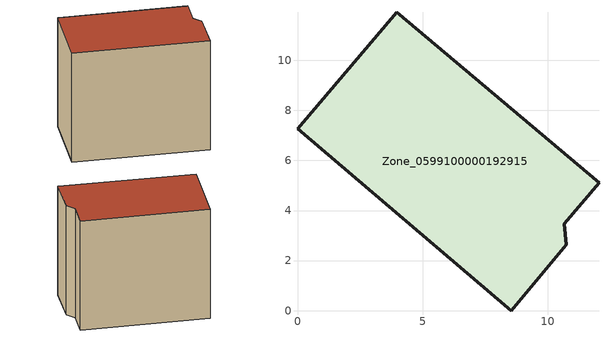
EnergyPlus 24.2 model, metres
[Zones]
Zone_0599100000192915
 floor ground (C_G): 8.54,0 0,7.26 3.97,11.92 12.05,5.12 10.67,3.48 10.74,2.63 z0
 wall outside (C_F): 0,7.26 8.54,0 10.74,2.63 10.67,3.48 12.05,5.12 3.97,11.92 0,7.26 z0:9.84
 roof outside (C_R): 12.05,5.12 3.97,11.92 0,7.26 8.54,0 10.74,2.63 10.67,3.48 z9.84
[BUILDING]
Pand.0599100000192915: North Axis=0; Terrain=City; Loads Convergence Tolerance Value=0.04; Temperature Convergence Tolerance Value=0.4; Solar Distribution=FullExterior; Maximum Number of Warmup Days=25; Minimum Number of Warmup Days=1
[Site:Location]
Rotterdam.The.Hague.AP_ZH_NLD Design_Conditions: Latitude=51.96; Longitude=4.45; Time Zone=1; Elevation=-4.5
[SITE:GROUNDTEMPERATURE:BUILDINGSURFACE]
18, 18, 18, 18, 18, 18, 18, 18, 18, 18, 18, 18
[MATERIAL] Thermal Absorptance=0.9; Solar Absorptance=0.7; Visible Absorptance=0.7
Name | Roughness | Thickness | Conductivity | Density | Specific Heat
G.TI.1946 | MediumSmooth | 0.15 | 1 | 540 | 1210
F.TI.1946 | Rough | 0.3 | 0.857143 | 1920 | 840
R.TI.1946 | MediumRough | 0.2 | 0.1 | 1500 | 1000
[CONSTRUCTION]
C_G: G.TI.1946
C_F: F.TI.1946
C_R: R.TI.1946
[ZONE]
Zone_0599100000192915: Type=1; Multiplier=1; Ceiling Height=Autocalculate; Volume=Autocalculate; Floor Area=autocalculate; Part of Total Floor Area=Yes
[ZONEINFILTRATION:DESIGNFLOWRATE]
Infil_Zone_0599100000192915: Zone or ZoneList or Space or SpaceList=Zone_0599100000192915; Schedule=AlwaysOn; Design Flow Rate Calculation Method=Flow/Area; Flow Rate per Floor Area=0.003; Constant Term Coefficient=1; Temperature Term Coefficient=0; Velocity Term Coefficient=0; Velocity Squared Term Coefficient=0
[HVACTEMPLATE:ZONE:IDEALLOADSAIRSYSTEM]
Zone_0599100000192915: Maximum Heating Supply Air Temperature=50; Minimum Cooling Supply Air Temperature=13; Maximum Heating Supply Air Humidity Ratio=0.0156; Minimum Cooling Supply Air Humidity Ratio=0.0077; Heating Limit=NoLimit; Cooling Limit=NoLimit; Dehumidification Control Type=ConstantSensibleHeatRatio; Cooling Sensible Heat Ratio=0.7; Dehumidification Setpoint=60; Humidification Control Type=None; Humidification Setpoint=30; Outdoor Air Method=None; Outdoor Air Flow Rate per Person=0.00944; Outdoor Air Flow Rate per Zone Floor Area=0; Outdoor Air Flow Rate per Zone=0; Demand Controlled Ventilation Type=None; Outdoor Air Economizer Type=NoEconomizer; Heat Recovery Type=None; Sensible Heat Recovery Effectiveness=0.7; Latent Heat Recovery Effectiveness=0.65
[ZONECONTROL:THERMOSTAT]
ThermostatControl_Zone_0599100000192915: Zone or ZoneList=Zone_0599100000192915; Control Type Schedule=DualSetpointControlType; Control 1=Thermostat_Zone_0599100000192915; Temperature Difference Between Cutout And Setpoint=0
[THERMOSTATSETPOINT:DUALSETPOINT]
Thermostat_Zone_0599100000192915: Heating Setpoint Temperature Schedule=HeatingSetpoint_Zone_0599100000192915; Cooling Setpoint Temperature Schedule=CoolingSetpoint_Zone_0599100000192915
[SCHEDULE:COMPACT]
HeatingSetpoint_Zone_0599100000192915: Through: 12/31, For: AllDays, Until: 24:00, 21
CoolingSetpoint_Zone_0599100000192915: Through: 12/31, For: AllDays, Until: 24:00, 24
DualSetpointControlType: Through: 12/31, For: AllDays, Until: 24:00, 4
AlwaysOn: Through: 12/31, For: AllDays, Until: 24:00, 1
